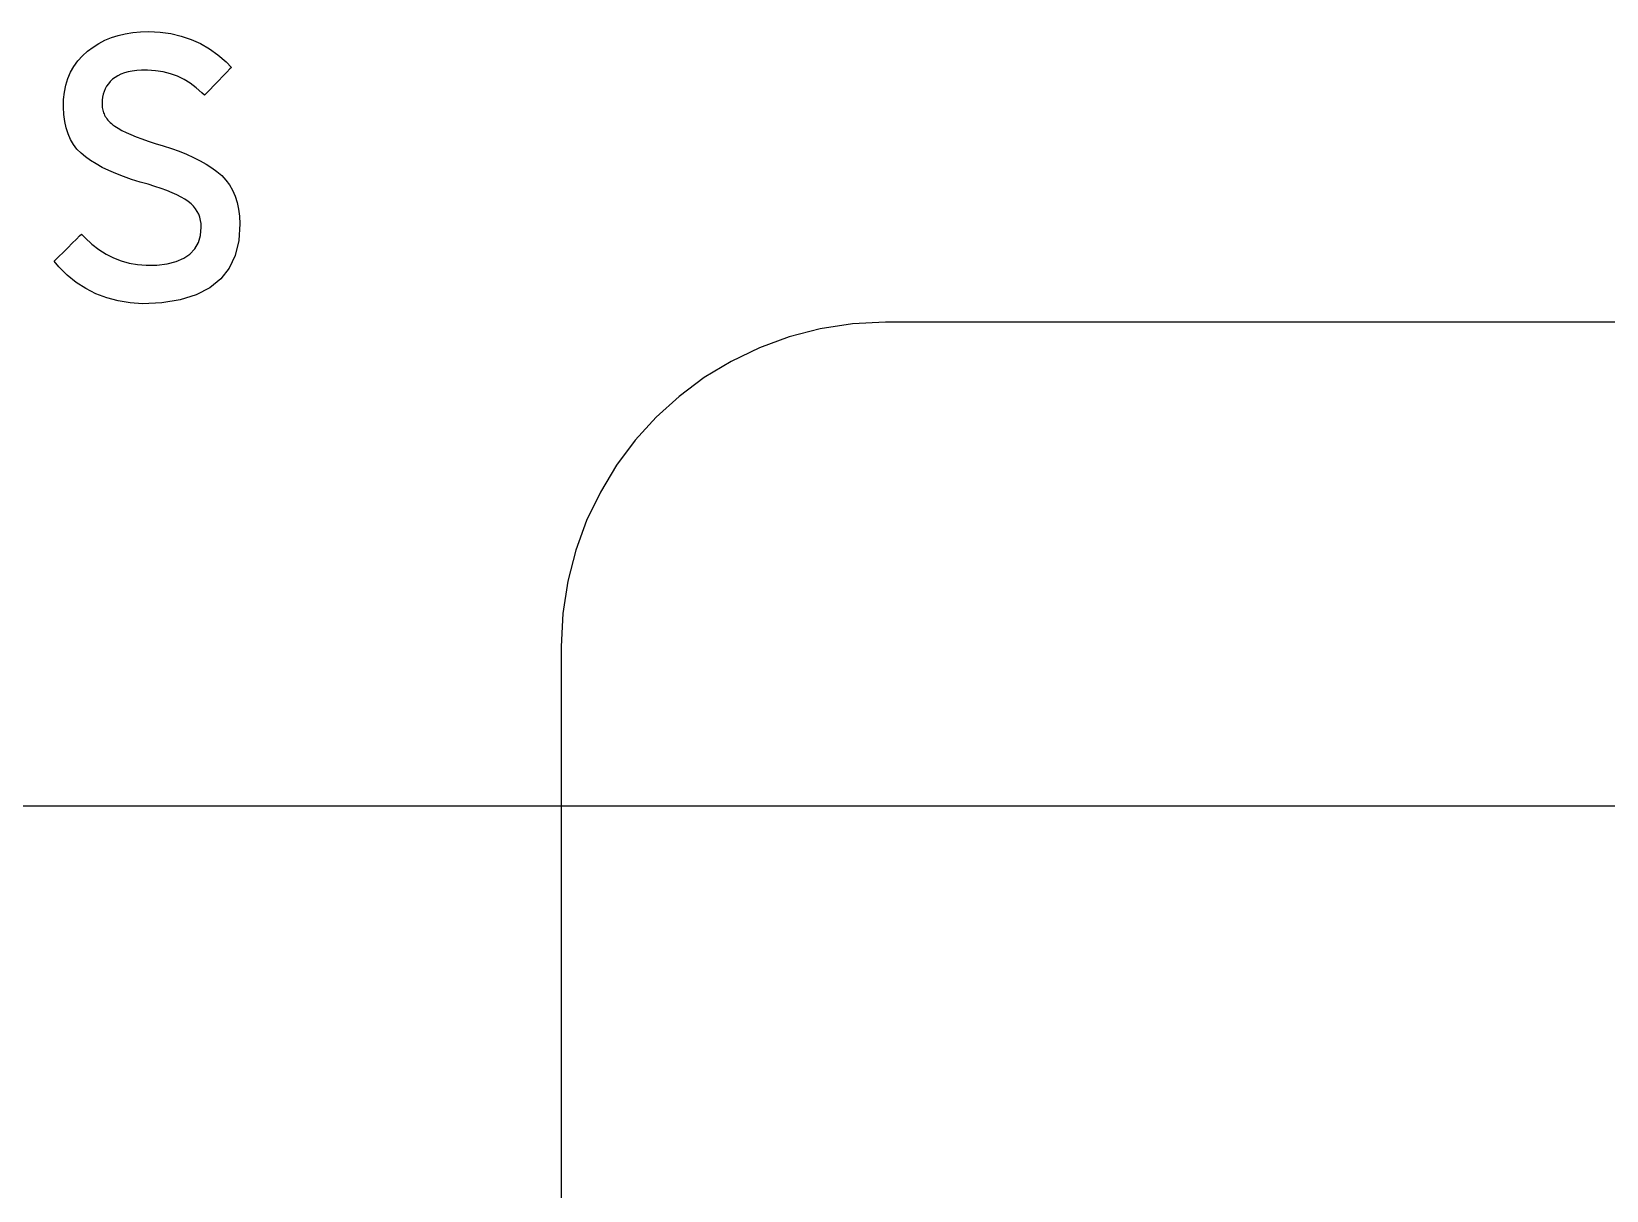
# Model space of a CAD drawing. Extents: x 1 to 47.7, y 0.2 to 35.
# Drawn here: x 21.4136 to 21.899, y 16.81 to 17.1674 of the extents above; entities that cross this region are included whole.
import ezdxf

# ---------------------------------------------------------------- set-up
doc = ezdxf.new("R2010")
doc.units = 0
doc.header["$MEASUREMENT"] = 0
for name, color, linetype in [('4_1__4U__UP_TO_ONE_IO_BOAR', 7, 'CONTINUOUS'), ('4_2__4U__FRONT_PANEL_W_24_', 7, 'CONTINUOUS'), ('5_1___24__TARGET_LEDS___12', 7, 'CONTINUOUS')]:
    doc.layers.add(name, color=color, linetype=linetype)

msp = doc.modelspace()

# ---------------------------------------------------------------- linework, layer by layer
at = {"layer": '4_1__4U__UP_TO_ONE_IO_BOAR'}
msp.add_lwpolyline([(21.91144, 17.07775), (21.8898, 17.07775), (21.86908, 17.07775), (21.84929, 17.07775), (21.83047, 17.07775), (21.81264, 17.07775), (21.7958, 17.07775), (21.77999, 17.07775), (21.76522, 17.07775), (21.75151, 17.07775), (21.73889, 17.07775), (21.72738, 17.07775), (21.71698, 17.07775), (21.70774, 17.07775), (21.69966, 17.07775), (21.69277, 17.07775), (21.68708, 17.07775), (21.68263, 17.07775), (21.67942, 17.07775), (21.67748, 17.07775), (21.67683, 17.07775), (21.66662, 17.07723), (21.6567, 17.07571), (21.64712, 17.07324), (21.63793, 17.06987), (21.62919, 17.06566), (21.62095, 17.06064), (21.61324, 17.05488), (21.60614, 17.04842), (21.59968, 17.04132), (21.59391, 17.03361), (21.5889, 17.02537), (21.58468, 17.01663), (21.58131, 17.00745), (21.57885, 16.99787), (21.57733, 16.98795), (21.57681, 16.97774), (21.57681, 16.9772), (21.57681, 16.97555), (21.57681, 16.97283), (21.57681, 16.96903), (21.57681, 16.96416), (21.57681, 16.95823), (21.57681, 16.95126), (21.57681, 16.94324), (21.57681, 16.9342), (21.57681, 16.92413), (21.57681, 16.91304), (21.57681, 16.90095), (21.57681, 16.88786), (21.57681, 16.87378), (21.57681, 16.85871), (21.57681, 16.84268), (21.57681, 16.82569), (21.57681, 16.80774)], dxfattribs=at)
at = {"layer": '4_2__4U__FRONT_PANEL_W_24_'}
msp.add_lwpolyline([(21.47779, 17.10802), (21.47746, 17.10288), (21.47637, 17.09834), (21.47451, 17.0944), (21.47188, 17.09106), (21.46849, 17.08832), (21.46434, 17.08617), (21.45942, 17.08462), (21.45374, 17.08367), (21.44782, 17.08336), (21.44394, 17.08367), (21.44024, 17.0843), (21.43674, 17.08525), (21.43342, 17.08651), (21.43029, 17.0881), (21.42734, 17.09), (21.42459, 17.09222), (21.42202, 17.09476), (21.42057, 17.09654), (21.42108, 17.09705), (21.42204, 17.09801), (21.42331, 17.09927), (21.42473, 17.10068), (21.42615, 17.1021), (21.42742, 17.10337), (21.4284, 17.10435), (21.42894, 17.10488), (21.43014, 17.10374), (21.4322, 17.10183), (21.43434, 17.10016), (21.43656, 17.09874), (21.43887, 17.09756), (21.44125, 17.09662), (21.44372, 17.09593), (21.44626, 17.09548), (21.44889, 17.09528), (21.45223, 17.09535), (21.45541, 17.09574), (21.45817, 17.09643), (21.46051, 17.09743), (21.46242, 17.09874), (21.46392, 17.10035), (21.46499, 17.10227), (21.46565, 17.10449), (21.46588, 17.10702), (21.46583, 17.10814), (21.46569, 17.10914), (21.46544, 17.11009), (21.4651, 17.111), (21.46466, 17.11187), (21.46411, 17.1127), (21.46347, 17.11348), (21.46273, 17.11422), (21.46188, 17.11493), (21.46086, 17.11562), (21.45969, 17.1163), (21.45837, 17.11698), (21.4569, 17.11765), (21.45528, 17.11831), (21.4535, 17.11897), (21.45158, 17.11962), (21.44951, 17.12026), (21.44711, 17.12095), (21.44443, 17.12177), (21.44192, 17.12263), (21.43956, 17.12354), (21.43737, 17.12449), (21.43534, 17.12548), (21.43347, 17.12652), (21.43177, 17.1276), (21.43022, 17.12872), (21.42883, 17.12987), (21.42759, 17.13113), (21.42651, 17.13253), (21.4256, 17.13408), (21.42483, 17.13577), (21.42423, 17.13761), (21.42379, 17.1396), (21.42351, 17.14172), (21.42338, 17.144), (21.42344, 17.14638), (21.4237, 17.14866), (21.42415, 17.15082), (21.42479, 17.15287), (21.42562, 17.1548), (21.42665, 17.1566), (21.42786, 17.15829), (21.42927, 17.15987), (21.43086, 17.16132), (21.43255, 17.16258), (21.43433, 17.16369), (21.43621, 17.16466), (21.43819, 17.16547), (21.44028, 17.16615), (21.44247, 17.16667), (21.44476, 17.16705), (21.44715, 17.16728), (21.44974, 17.16736), (21.4532, 17.16717), (21.45653, 17.1667), (21.45971, 17.16595), (21.46276, 17.16492), (21.46566, 17.16361), (21.46842, 17.16202), (21.47105, 17.16016), (21.47353, 17.15801), (21.47519, 17.15628), (21.47473, 17.15581), (21.47382, 17.15486), (21.47259, 17.15359), (21.4712, 17.15215), (21.46979, 17.15069), (21.46851, 17.14937), (21.46751, 17.14833), (21.46693, 17.14773), (21.46607, 17.14846), (21.46435, 17.15003), (21.46252, 17.15141), (21.46059, 17.15258), (21.45855, 17.15355), (21.4564, 17.15432), (21.45414, 17.15489), (21.45178, 17.15526), (21.4493, 17.15543), (21.44744, 17.15541), (21.44599, 17.1553), (21.44463, 17.15512), (21.44338, 17.15488), (21.44222, 17.15457), (21.44115, 17.15418), (21.44018, 17.15373), (21.43931, 17.15321), (21.43854, 17.15262), (21.43786, 17.15196), (21.43725, 17.15125), (21.43673, 17.1505), (21.43629, 17.14972), (21.43593, 17.1489), (21.43565, 17.14804), (21.43545, 17.14715), (21.43533, 17.14622), (21.4353, 17.14528), (21.43531, 17.14481), (21.43534, 17.14436), (21.43539, 17.14392), (21.43546, 17.14349), (21.43555, 17.14308), (21.43566, 17.14268), (21.43579, 17.1423), (21.43594, 17.14193), (21.43611, 17.14157), (21.43631, 17.14119), (21.43654, 17.14081), (21.43681, 17.14043), (21.4371, 17.14006), (21.43743, 17.13969), (21.43779, 17.13933), (21.43819, 17.13897), (21.43862, 17.13862), (21.43926, 17.13814), (21.44025, 17.13751), (21.44141, 17.13686), (21.44272, 17.13621), (21.4442, 17.13556), (21.44583, 17.13489), (21.44762, 17.13423), (21.44957, 17.13355), (21.45168, 17.13287), (21.45417, 17.13212), (21.4567, 17.13129), (21.45911, 17.13042), (21.46138, 17.1295), (21.46352, 17.12853), (21.46552, 17.12751), (21.46739, 17.12645), (21.46913, 17.12534), (21.47073, 17.12418), (21.47219, 17.12295), (21.47348, 17.12157), (21.47461, 17.12006), (21.47556, 17.11841), (21.47634, 17.11661), (21.47696, 17.11467), (21.4774, 17.1126), (21.47768, 17.11038)], close=True, dxfattribs=at)
msp.add_lwpolyline([(21.93932, 16.92852), (21.81706, 16.92852), (21.69627, 16.92852), (21.57721, 16.92852), (21.46011, 16.92852), (21.34523, 16.92852), (21.23281, 16.92852), (21.1776, 16.92852), (21.1231, 16.92852), (21.06934, 16.92852), (21.01634, 16.92852), (20.96415, 16.92852), (20.91278, 16.92852), (20.86228, 16.92852), (20.81267, 16.92852)], dxfattribs=at)
at = {"layer": '5_1___24__TARGET_LEDS___12'}
msp.add_lwpolyline([(21.47779, 17.10802), (21.47746, 17.10288), (21.47637, 17.09834), (21.47451, 17.0944), (21.47188, 17.09106), (21.46849, 17.08832), (21.46434, 17.08617), (21.45942, 17.08462), (21.45374, 17.08367), (21.44782, 17.08336), (21.44394, 17.08367), (21.44024, 17.0843), (21.43674, 17.08525), (21.43342, 17.08651), (21.43029, 17.0881), (21.42734, 17.09), (21.42459, 17.09222), (21.42202, 17.09476), (21.42057, 17.09654), (21.42108, 17.09705), (21.42204, 17.09801), (21.42331, 17.09927), (21.42473, 17.10068), (21.42615, 17.1021), (21.42742, 17.10337), (21.4284, 17.10435), (21.42894, 17.10488), (21.43014, 17.10374), (21.4322, 17.10183), (21.43434, 17.10016), (21.43657, 17.09874), (21.43887, 17.09756), (21.44125, 17.09662), (21.44372, 17.09593), (21.44626, 17.09548), (21.44889, 17.09528), (21.45223, 17.09535), (21.45541, 17.09574), (21.45817, 17.09643), (21.46051, 17.09743), (21.46242, 17.09874), (21.46392, 17.10035), (21.46499, 17.10227), (21.46565, 17.10449), (21.46588, 17.10702), (21.46583, 17.10814), (21.46569, 17.10914), (21.46544, 17.11009), (21.4651, 17.111), (21.46466, 17.11187), (21.46411, 17.1127), (21.46347, 17.11348), (21.46273, 17.11422), (21.46188, 17.11493), (21.46086, 17.11562), (21.45969, 17.1163), (21.45837, 17.11698), (21.4569, 17.11765), (21.45528, 17.11831), (21.4535, 17.11897), (21.45158, 17.11962), (21.44951, 17.12026), (21.44711, 17.12095), (21.44443, 17.12177), (21.44192, 17.12263), (21.43956, 17.12354), (21.43737, 17.12449), (21.43534, 17.12548), (21.43347, 17.12652), (21.43177, 17.1276), (21.43022, 17.12872), (21.42883, 17.12987), (21.42759, 17.13113), (21.42651, 17.13253), (21.4256, 17.13408), (21.42483, 17.13577), (21.42423, 17.13761), (21.42379, 17.1396), (21.42351, 17.14172), (21.42338, 17.144), (21.42344, 17.14638), (21.4237, 17.14866), (21.42415, 17.15082), (21.42479, 17.15287), (21.42562, 17.1548), (21.42665, 17.1566), (21.42786, 17.15829), (21.42927, 17.15987), (21.43086, 17.16132), (21.43255, 17.16258), (21.43433, 17.16369), (21.43621, 17.16466), (21.4382, 17.16547), (21.44028, 17.16615), (21.44247, 17.16667), (21.44476, 17.16705), (21.44715, 17.16728), (21.44974, 17.16736), (21.4532, 17.16717), (21.45653, 17.1667), (21.45971, 17.16595), (21.46276, 17.16492), (21.46566, 17.16361), (21.46842, 17.16202), (21.47105, 17.16016), (21.47353, 17.15801), (21.47519, 17.15628), (21.47473, 17.15581), (21.47382, 17.15486), (21.47259, 17.15359), (21.4712, 17.15215), (21.46979, 17.15069), (21.46851, 17.14937), (21.46751, 17.14833), (21.46693, 17.14773), (21.46607, 17.14846), (21.46435, 17.15003), (21.46252, 17.15141), (21.46059, 17.15258), (21.45855, 17.15355), (21.4564, 17.15432), (21.45414, 17.15489), (21.45178, 17.15526), (21.4493, 17.15543), (21.44744, 17.15541), (21.44599, 17.1553), (21.44463, 17.15512), (21.44338, 17.15488), (21.44222, 17.15457), (21.44115, 17.15418), (21.44018, 17.15373), (21.43931, 17.15321), (21.43854, 17.15262), (21.43786, 17.15196), (21.43725, 17.15125), (21.43673, 17.1505), (21.43629, 17.14972), (21.43593, 17.1489), (21.43565, 17.14804), (21.43545, 17.14715), (21.43533, 17.14622), (21.4353, 17.14528), (21.43531, 17.14481), (21.43534, 17.14436), (21.43539, 17.14392), (21.43546, 17.14349), (21.43555, 17.14308), (21.43566, 17.14268), (21.43579, 17.1423), (21.43594, 17.14193), (21.43611, 17.14157), (21.43631, 17.14119), (21.43654, 17.14081), (21.43681, 17.14043), (21.4371, 17.14006), (21.43743, 17.13969), (21.43779, 17.13933), (21.43819, 17.13897), (21.43862, 17.13862), (21.43926, 17.13814), (21.44025, 17.13751), (21.44141, 17.13686), (21.44272, 17.13621), (21.4442, 17.13556), (21.44583, 17.13489), (21.44762, 17.13423), (21.44957, 17.13355), (21.45168, 17.13287), (21.45417, 17.13212), (21.4567, 17.13129), (21.45911, 17.13042), (21.46138, 17.1295), (21.46352, 17.12853), (21.46552, 17.12751), (21.46739, 17.12645), (21.46913, 17.12534), (21.47073, 17.12418), (21.47219, 17.12295), (21.47348, 17.12157), (21.47461, 17.12006), (21.47556, 17.11841), (21.47634, 17.11661), (21.47696, 17.11467), (21.4774, 17.1126), (21.47768, 17.11038)], close=True, dxfattribs=at)
msp.add_lwpolyline([(21.93932, 16.92852), (21.81706, 16.92852), (21.69627, 16.92852), (21.57721, 16.92852), (21.46011, 16.92852), (21.34523, 16.92852), (21.23281, 16.92852), (21.1776, 16.92852), (21.1231, 16.92852), (21.06934, 16.92852), (21.01634, 16.92852), (20.96415, 16.92852), (20.91278, 16.92852), (20.86228, 16.92852), (20.81267, 16.92852)], dxfattribs=at)

doc.saveas('drawing.dxf')
